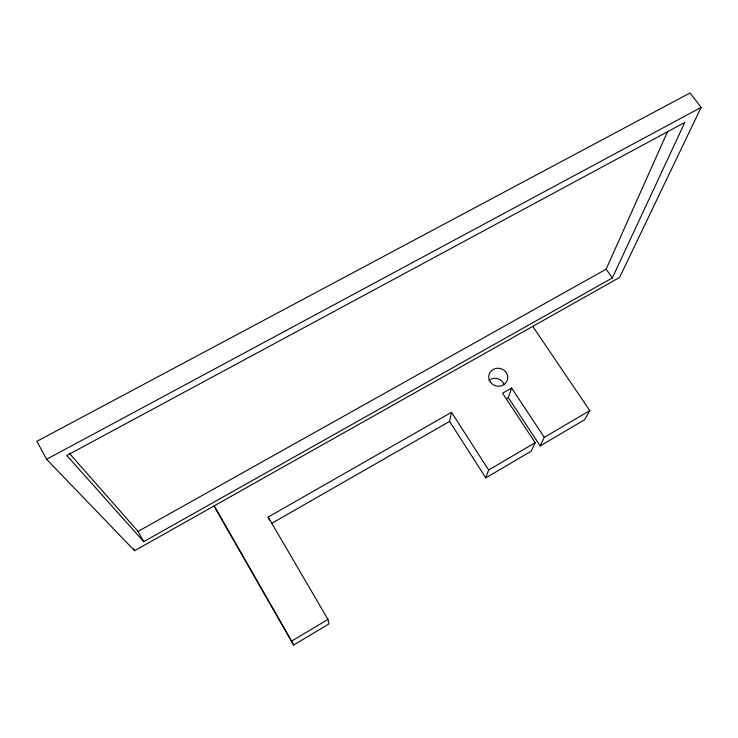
<?xml version="1.0" encoding="UTF-8"?>
<svg xmlns="http://www.w3.org/2000/svg" width="738" height="738" viewBox="0 0 738 738"><rect width="100%" height="100%" fill="white"/><g stroke="black" fill="none" stroke-linecap="round" stroke-linejoin="round"><path stroke-width="1.11" d="M511.628 388.022L508.307 397.634L540.142 445.909L544.275 437.357L511.628 388.022L502.578 393.216L535.17 442.699L531.249 451.139L485.798 477.883L449.599 421.435L451.518 412.311L268.18 517.07L269.269 520.013M485.798 477.883L488.639 470.023L535.17 442.699M69.298 453.233L138.052 531.415L606.138 269.185L667.632 131.475M612.328 277.968L684.799 122.453L66.78 455.503L143.707 541.664L612.328 277.968L606.138 269.185M701.1 107.434L619.579 277.451L134.593 550.714L46.586 459.294L36.9 441.315L690.085 92.942L701.1 107.434L46.586 459.294M532.735 326.38L589.791 410.632L584.616 419.747L540.142 445.909M214.149 506.24L293.632 645.058L329.019 623.868L327.94 619.413L268.18 517.07M293.632 645.058L291.621 641.128L327.94 619.413M544.275 437.357L589.791 410.632M506.342 398.769L508.307 397.634M271.713 523.362L449.599 421.435M451.518 412.311L488.639 470.023M214.177 505.871L291.621 641.128M138.052 531.415L143.707 541.664M133.55 548.795L134.593 550.714M488.953 380.43A9.345 8.773 16 0 1 504.128 384.664M490.281 381.906A9.576 8.967 15.9 0 0 506.757 381.62A9.576 8.967 15.9 0 0 497.763 368.244A9.576 8.967 15.9 0 0 490.281 381.906"/></g></svg>
